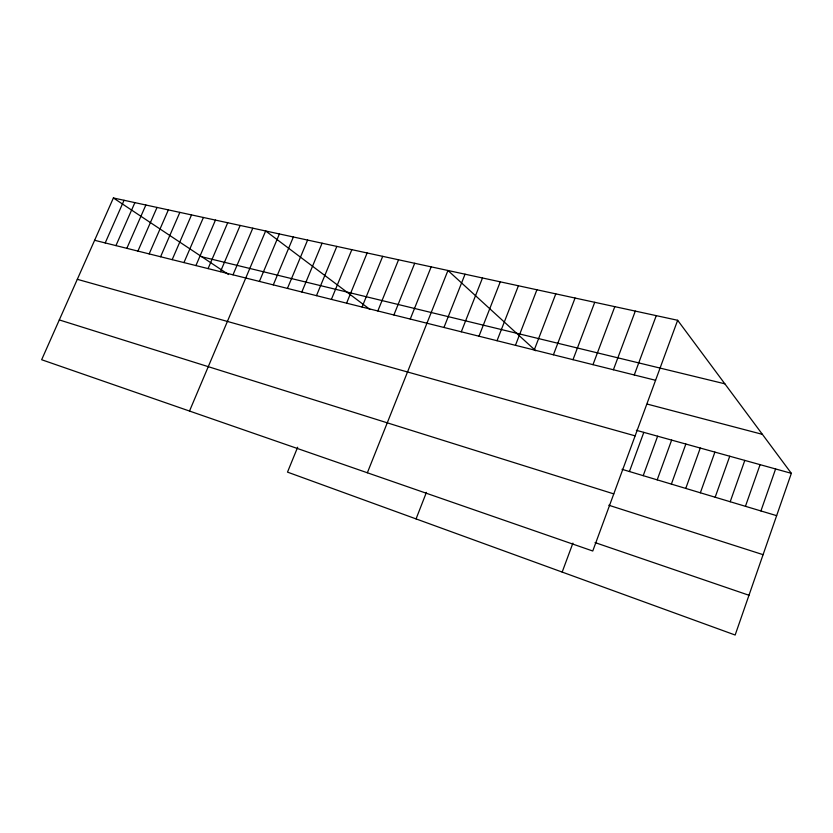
<?xml version="1.0" encoding="UTF-8"?>
<svg xmlns="http://www.w3.org/2000/svg" width="833" height="833" viewBox="0 0 833 833"><rect width="100%" height="100%" fill="white"/><g stroke="black" fill="none" stroke-linecap="round" stroke-linejoin="round"><path stroke-width="1.25" d="M677.656 320.278L592.763 551.009L41.65 359.731L113.392 197.973L677.656 320.278L791.35 473.331L735.154 635.027L287.5 472.124L297.662 447.227M760.925 510.941L775.606 468.958M745.441 506.308L760.092 464.658M730.197 501.737L744.806 460.41M715.162 497.228L729.75 456.234M700.355 492.792L714.901 452.111M685.767 488.419L700.272 448.05M671.377 484.098L685.851 444.051M657.195 479.85L671.637 440.105M643.211 475.664L657.622 436.211M629.436 471.53L643.805 432.369M634.267 374.965L656.258 315.634M562.171 572.084L572.906 543.126M613.4 369.758L635.308 311.094M592.981 364.667L614.806 306.659M572.989 359.679L594.731 302.306M553.414 354.785L575.062 298.037M534.234 350.006L555.798 293.862M515.45 345.31L536.921 289.769M497.03 340.718L518.418 285.761M416.063 518.907L426.423 492.365M478.985 336.209L500.279 281.825M461.295 331.794L482.494 277.972M443.958 327.473L465.053 274.192M367.363 472.769L447.956 270.486L535.713 350.755M410.252 319.06L431.171 266.852M393.884 314.978L414.709 263.28M377.828 310.969L398.559 259.781M362.063 307.033L382.701 256.345M346.59 303.17L367.134 252.972M331.399 299.38L351.849 249.65M316.478 295.653L336.834 246.401M301.827 291.998L322.09 243.205M287.437 288.405L307.606 240.071M273.297 284.876L293.372 236.978M259.407 281.408L279.399 233.948M189.507 411.044L265.654 230.97L369.935 309.418M220.443 271.683L240.154 225.441M233.001 274.817L252.795 228.19M208.083 268.601L227.711 222.744M195.922 265.571L215.466 220.089M183.958 262.582L203.408 217.475M172.181 259.646L191.538 214.904M149.159 253.898L168.36 209.885M160.582 256.751L179.855 212.373M137.924 251.087L157.031 207.427M126.845 248.328L145.869 205.012M105.208 242.924L124.055 200.284M115.943 245.61L134.884 202.627M201.867 256.814L724.856 383.815M94.618 240.289L655.581 380.285M647.293 404.109L762.393 434.347M636.37 430.307L791.35 473.331M77.313 279.315L635.131 435.857M622.022 469.312L776.637 515.658M59.299 319.924L613.775 493.896M608.798 505.235L763.08 554.674M595.054 542.585L748.971 595.262M113.392 197.973L228.513 274.536"/></g></svg>
